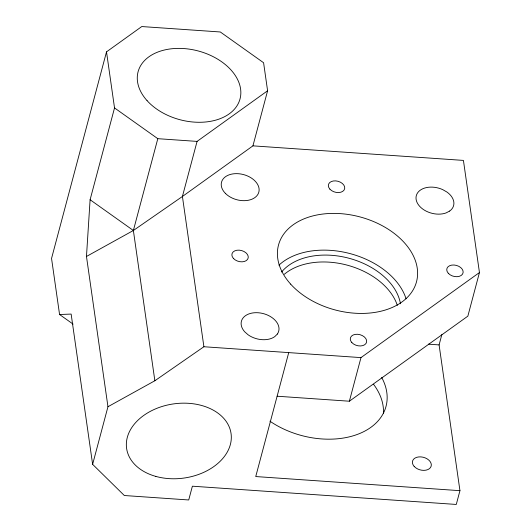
<?xml version="1.0" encoding="UTF-8"?>
<svg xmlns="http://www.w3.org/2000/svg" width="531" height="531" viewBox="0 0 531 531"><rect width="100%" height="100%" fill="white"/><g stroke="black" fill="none" stroke-linecap="round" stroke-linejoin="round"><path stroke-width="0.8" d="M86.473 256.466L90.097 199.742L114.53 107.932L106.512 51.865L141.77 26.55L220.312 31.979L263.588 62.731L267.597 90.768L252.935 145.852L182.418 196.483L133.374 230.494L86.473 256.466L107.959 406.726L92.626 464.34L124.327 495.516L188.724 499.97L192.388 486.197L456.282 504.45L459.946 490.677L439.097 344.904L441.852 334.563M106.512 51.865L51.547 258.444L59.565 314.511L73.086 324.116M107.959 406.726L154.86 380.754L133.374 230.494L157.807 138.684L114.53 107.932M267.597 90.768L197.074 141.399L182.418 196.483L203.904 346.743L154.86 380.754M288.725 352.611L255.743 476.553L459.946 490.677M277.122 396.219L349.371 401.217L360.98 357.609L479.453 272.542L463.424 160.408L252.935 145.852M479.453 272.542L467.851 316.151L349.371 401.217M59.565 314.511L71.147 314.08L92.626 464.34M157.807 138.684L197.074 141.399M428.378 344.168L439.097 344.904M203.904 346.743L360.98 357.609M90.097 199.742L133.374 230.494M381.683 377.441A73.975 49.881 14.9 0 1 358.505 433.98A73.975 49.881 14.9 0 1 269.934 421.196M373.565 384.305A73.975 49.881 14.9 0 1 383.422 413.649M284.331 274.275A64.324 43.376 14.9 0 1 347.832 265.321A64.324 43.376 14.9 0 1 397.321 305.358M281.589 272.018A64.324 43.376 14.9 0 1 348.967 258.245A64.324 43.376 14.9 0 1 400.454 303.752M278.948 265.168A71.406 48.148 14.9 0 1 349.982 253.579A71.406 48.148 14.9 0 1 406.076 298.814M277.348 334.059L274.753 336.641A19.295 13.009 14.9 0 1 248.096 334.795L244.705 331.802A19.295 13.009 14.9 0 1 258.139 312.746A19.295 13.009 14.9 0 1 277.348 334.059M449.644 211.066L446.047 212.938A19.295 13.009 14.9 0 1 416.105 199.324A19.295 13.009 14.9 0 1 442.715 189.627L446.923 192.036A19.295 13.009 14.9 0 1 449.644 211.066M147.067 100.638A52.748 35.57 14.9 0 0 236.308 106.811A52.748 35.57 14.9 0 0 183.799 48.553A52.748 35.57 14.9 0 0 147.067 100.638M155.822 476.4A52.748 37.442 -8.1 0 0 231.191 434.663A52.748 37.442 -8.1 0 0 149.483 411.824A52.748 37.442 -8.1 0 0 155.822 476.4M414.18 466.417A9.651 6.505 14.9 0 0 430.502 467.545A9.651 6.505 14.9 0 0 420.897 456.892A9.651 6.505 14.9 0 0 414.18 466.417M225.648 193.623A19.295 13.009 14.9 0 0 257.98 194.207A19.295 13.009 14.9 0 0 236.919 173.644A19.295 13.009 14.9 0 0 225.648 193.623M290.669 284.131A71.406 48.148 14.9 0 0 411.465 292.488A71.406 48.148 14.9 0 0 340.391 213.628A71.406 48.148 14.9 0 0 290.669 284.131M351.821 342.541A8.363 5.642 14.9 0 0 365.965 343.517A8.363 5.642 14.9 0 0 357.642 334.284A8.363 5.642 14.9 0 0 351.821 342.541M233.414 258.411A8.363 5.642 14.9 0 0 247.559 259.387A8.363 5.642 14.9 0 0 239.235 250.154A8.363 5.642 14.9 0 0 233.414 258.411M329.884 189.142A8.363 5.642 14.9 0 0 344.035 190.125A8.363 5.642 14.9 0 0 335.711 180.885A8.363 5.642 14.9 0 0 329.884 189.142M448.29 273.273A8.363 5.642 14.9 0 0 462.441 274.255A8.363 5.642 14.9 0 0 454.118 265.015A8.363 5.642 14.9 0 0 448.29 273.273"/></g></svg>
